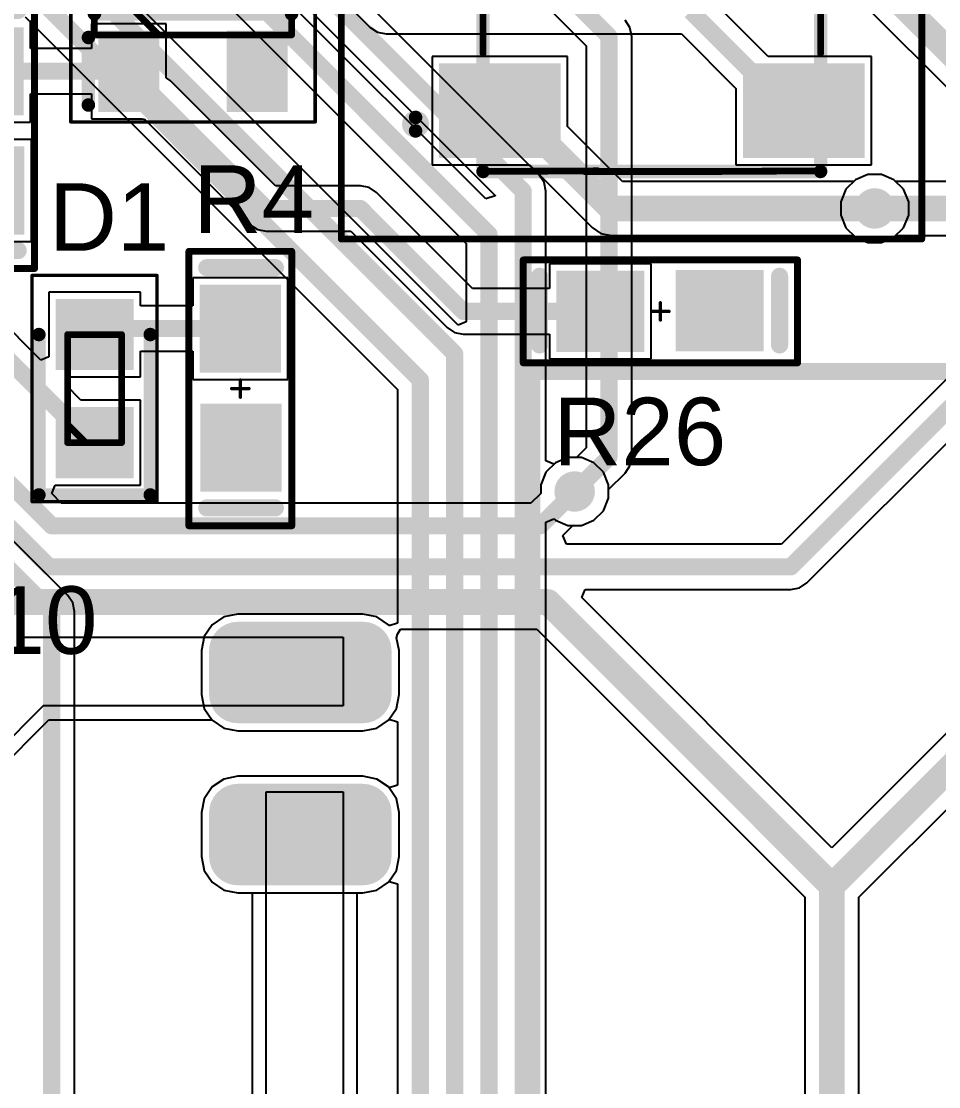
# Model space of a CAD drawing. Header units: millimetres. Extents: x -1.58 to 1.58, y -1.38 to 3.35.
# Drawn here: x 0.417 to 0.952, y 1.723 to 2.344 of the extents above; entities that cross this region are included whole.
import ezdxf

# ---------------------------------------------------------------- set-up
doc = ezdxf.new("R2010")
doc.units = ezdxf.units.MM
doc.header["$MEASUREMENT"] = 0
for name, color, linetype in [('BottomLayer', 5, 'Continuous'), ('BottomSolder', 6, 'Continuous'), ('Mechanical13', 56, 'Continuous'), ('Mechanical15', 56, 'Continuous'), ('MultiLayer', 9, 'Continuous'), ('PadHoleLayer', 156, 'Continuous'), ('TopLayer', 1, 'Continuous'), ('TopOverlay', 2, 'Continuous'), ('TopPaste', 8, 'Continuous'), ('TopSolder', 216, 'Continuous'), ('ViaHoleLayer', 16, 'Continuous')]:
    doc.layers.add(name, color=color, linetype=linetype)
doc.styles.add('Arial', font='arial.ttf', dxfattribs={"height": 0.2})

# ---------------------------------------------------------------- blocks, each defined once
blk = doc.blocks.new('LED_0603_5')
at = {"layer": 'TopLayer'}
for points in [[(-0.04823, -0.0187), (-0.04823, 0.0187), (-0.01476, 0.0187), (-0.01476, -0.0187)], [(0.01476, -0.0187), (0.01476, 0.0187), (0.04823, 0.0187), (0.04823, -0.0187)]]:
    blk.add_hatch(color=1, dxfattribs=at).paths.add_polyline_path(points)
at = {"layer": 'TopPaste'}
for points in [[(-0.04823, -0.0187), (-0.04823, 0.0187), (-0.01476, 0.0187), (-0.01476, -0.0187)], [(0.01476, -0.0187), (0.01476, 0.0187), (0.04823, 0.0187), (0.04823, -0.0187)]]:
    blk.add_hatch(color=8, dxfattribs=at).paths.add_polyline_path(points)
at = {"layer": 'TopSolder'}
for points in [[(-0.05223, -0.0227), (-0.05223, 0.0227), (-0.01076, 0.0227), (-0.01076, -0.0227)], [(0.01076, -0.0227), (0.01076, 0.0227), (0.05223, 0.0227), (0.05223, -0.0227)]]:
    blk.add_hatch(color=216, dxfattribs=at).paths.add_polyline_path(points)
at = {"layer": 'Mechanical13', "const_width": 0.00394}
for points in [[(-0.0315, 0.01575), (0.0315, 0.01575)], [(-0.0315, 0.01575), (-0.0315, -0.01575)], [(-0.02098, 0.01575), (-0.0315, 0.00524)], [(0.0315, 0.01575), (0.0315, -0.01575)], [(-0.0315, -0.01575), (0.0315, -0.01575)]]:
    blk.add_lwpolyline(points, dxfattribs=at)
at = {"layer": 'Mechanical13', "const_width": 0.00197}
for points in [[(-0.03248, 0.01575, 1), (-0.03051, 0.01575, 1)], [(-0.03248, 0.01575, 1), (-0.03051, 0.01575, 1)], [(-0.02197, 0.01575, 1), (-0.02, 0.01575, 1)], [(0.03051, 0.01575, 1), (0.03248, 0.01575, 1)], [(0.03051, 0.01575, 1), (0.03248, 0.01575, 1)], [(-0.03248, 0.00524, 1), (-0.03051, 0.00524, 1)], [(-0.03248, -0.01575, 1), (-0.03051, -0.01575, 1)], [(-0.03248, -0.01575, 1), (-0.03051, -0.01575, 1)], [(0.03051, -0.01575, 1), (0.03248, -0.01575, 1)], [(0.03051, -0.01575, 1), (0.03248, -0.01575, 1)]]:
    blk.add_lwpolyline(points, format="xyb", close=True, dxfattribs=at)
at = {"layer": 'Mechanical15', "const_width": 0.00197}
for points in [[(-0.06594, 0.03642), (0.06594, 0.03642)], [(-0.06594, 0.03642), (-0.06594, -0.03642)], [(0.06594, 0.03642), (0.06594, -0.03642)], [(-0.06594, -0.03642), (0.06594, -0.03642)]]:
    blk.add_lwpolyline(points, dxfattribs=at)
at = {"layer": 'Mechanical15', "const_width": 0.000984}
for points in [[(-0.06644, 0.03642, 1), (-0.06545, 0.03642, 1)], [(-0.06644, 0.03642, 1), (-0.06545, 0.03642, 1)], [(0.06545, 0.03642, 1), (0.06644, 0.03642, 1)], [(0.06545, 0.03642, 1), (0.06644, 0.03642, 1)], [(-0.06644, -0.03642, 1), (-0.06545, -0.03642, 1)], [(-0.06644, -0.03642, 1), (-0.06545, -0.03642, 1)], [(0.06545, -0.03642, 1), (0.06644, -0.03642, 1)], [(0.06545, -0.03642, 1), (0.06644, -0.03642, 1)]]:
    blk.add_lwpolyline(points, format="xyb", close=True, dxfattribs=at)
at = {"layer": 'TopOverlay', "const_width": 0.00787}
for points in [[(-0.06201, 0.03248), (0.0315, 0.03248)], [(-0.06201, 0.03248), (-0.06201, -0.03248)], [(-0.06201, -0.03248), (0.0315, -0.03248)]]:
    blk.add_lwpolyline(points, dxfattribs=at)
at = {"layer": 'TopOverlay', "const_width": 0.00394}
for points in [[(-0.06398, 0.03248, 1), (-0.06004, 0.03248, 1)], [(-0.06398, 0.03248, 1), (-0.06004, 0.03248, 1)], [(0.02953, 0.03248, 1), (0.03346, 0.03248, 1)], [(-0.06398, -0.03248, 1), (-0.06004, -0.03248, 1)], [(-0.06398, -0.03248, 1), (-0.06004, -0.03248, 1)], [(0.02953, -0.03248, 1), (0.03346, -0.03248, 1)]]:
    blk.add_lwpolyline(points, format="xyb", close=True, dxfattribs=at)
blk = doc.blocks.new('MOTOR_CONNECTOR_9')
at = {"layer": 'BottomLayer'}
h = blk.add_hatch(color=5, dxfattribs=at)
edge = h.paths.add_edge_path()
edge.add_arc((-0.06004, 0.03642), 0.0128, 90, 180)
edge.add_line((-0.07283, 0.03642), (-0.07283, -0.03642))
edge.add_arc((-0.06004, -0.03642), 0.0128, 180, 270)
edge.add_line((-0.06004, -0.04921), (-0.03445, -0.04921))
edge.add_arc((-0.03445, -0.03642), 0.0128, 270, 360)
edge.add_line((-0.02165, -0.03642), (-0.02165, 0.03642))
edge.add_arc((-0.03445, 0.03642), 0.0128, 0, 90)
edge.add_line((-0.03445, 0.04921), (-0.06004, 0.04921))
h = blk.add_hatch(color=5, dxfattribs=at)
edge = h.paths.add_edge_path()
edge.add_arc((0.03445, 0.03642), 0.0128, 90, 180)
edge.add_line((0.02165, 0.03642), (0.02165, -0.03642))
edge.add_arc((0.03445, -0.03642), 0.0128, 180, 270)
edge.add_line((0.03445, -0.04921), (0.06004, -0.04921))
edge.add_arc((0.06004, -0.03642), 0.0128, 270, 360)
edge.add_line((0.07283, -0.03642), (0.07283, 0.03642))
edge.add_arc((0.06004, 0.03642), 0.0128, 0, 90)
edge.add_line((0.06004, 0.04921), (0.03445, 0.04921))
at = {"layer": 'BottomSolder'}
h = blk.add_hatch(color=6, dxfattribs=at)
edge = h.paths.add_edge_path()
edge.add_arc((-0.06004, 0.03642), 0.0168, 90, 180)
edge.add_line((-0.07683, 0.03642), (-0.07683, -0.03642))
edge.add_arc((-0.06004, -0.03642), 0.0168, 180, 270)
edge.add_line((-0.06004, -0.05321), (-0.03445, -0.05321))
edge.add_arc((-0.03445, -0.03642), 0.0168, 270, 360)
edge.add_line((-0.01765, -0.03642), (-0.01765, 0.03642))
edge.add_arc((-0.03445, 0.03642), 0.0168, 0, 90)
edge.add_line((-0.03445, 0.05321), (-0.06004, 0.05321))
h = blk.add_hatch(color=6, dxfattribs=at)
edge = h.paths.add_edge_path()
edge.add_arc((0.03445, 0.03642), 0.0168, 90, 180)
edge.add_line((0.01765, 0.03642), (0.01765, -0.03642))
edge.add_arc((0.03445, -0.03642), 0.0168, 180, 270)
edge.add_line((0.03445, -0.05321), (0.06004, -0.05321))
edge.add_arc((0.06004, -0.03642), 0.0168, 270, 360)
edge.add_line((0.07683, -0.03642), (0.07683, 0.03642))
edge.add_arc((0.06004, 0.03642), 0.0168, 0, 90)
edge.add_line((0.06004, 0.05321), (0.03445, 0.05321))
at = {"layer": 'MultiLayer'}
h = blk.add_hatch(color=9, dxfattribs=at)
edge = h.paths.add_edge_path()
edge.add_arc((-0.06004, 0.03642), 0.0128, 90, 180)
edge.add_line((-0.07283, 0.03642), (-0.07283, -0.03642))
edge.add_arc((-0.06004, -0.03642), 0.0128, 180, 270)
edge.add_line((-0.06004, -0.04921), (-0.03445, -0.04921))
edge.add_arc((-0.03445, -0.03642), 0.0128, 270, 360)
edge.add_line((-0.02165, -0.03642), (-0.02165, 0.03642))
edge.add_arc((-0.03445, 0.03642), 0.0128, 0, 90)
edge.add_line((-0.03445, 0.04921), (-0.06004, 0.04921))
h = blk.add_hatch(color=9, dxfattribs=at)
edge = h.paths.add_edge_path()
edge.add_arc((0.03445, 0.03642), 0.0128, 90, 180)
edge.add_line((0.02165, 0.03642), (0.02165, -0.03642))
edge.add_arc((0.03445, -0.03642), 0.0128, 180, 270)
edge.add_line((0.03445, -0.04921), (0.06004, -0.04921))
edge.add_arc((0.06004, -0.03642), 0.0128, 270, 360)
edge.add_line((0.07283, -0.03642), (0.07283, 0.03642))
edge.add_arc((0.06004, 0.03642), 0.0128, 0, 90)
edge.add_line((0.06004, 0.04921), (0.03445, 0.04921))
at = {"layer": 'PadHoleLayer'}
h = blk.add_hatch(color=156, dxfattribs=at)
edge = h.paths.add_edge_path()
edge.add_arc((-0.04724, 0), 0.01772, 0, 360)
h = blk.add_hatch(color=156, dxfattribs=at)
edge = h.paths.add_edge_path()
edge.add_arc((0.04724, 0), 0.01772, 0, 360)
at = {"layer": 'TopLayer'}
h = blk.add_hatch(color=1, dxfattribs=at)
edge = h.paths.add_edge_path()
edge.add_arc((-0.06004, 0.03642), 0.0128, 90, 180)
edge.add_line((-0.07283, 0.03642), (-0.07283, -0.03642))
edge.add_arc((-0.06004, -0.03642), 0.0128, 180, 270)
edge.add_line((-0.06004, -0.04921), (-0.03445, -0.04921))
edge.add_arc((-0.03445, -0.03642), 0.0128, 270, 360)
edge.add_line((-0.02165, -0.03642), (-0.02165, 0.03642))
edge.add_arc((-0.03445, 0.03642), 0.0128, 0, 90)
edge.add_line((-0.03445, 0.04921), (-0.06004, 0.04921))
h = blk.add_hatch(color=1, dxfattribs=at)
edge = h.paths.add_edge_path()
edge.add_arc((0.03445, 0.03642), 0.0128, 90, 180)
edge.add_line((0.02165, 0.03642), (0.02165, -0.03642))
edge.add_arc((0.03445, -0.03642), 0.0128, 180, 270)
edge.add_line((0.03445, -0.04921), (0.06004, -0.04921))
edge.add_arc((0.06004, -0.03642), 0.0128, 270, 360)
edge.add_line((0.07283, -0.03642), (0.07283, 0.03642))
edge.add_arc((0.06004, 0.03642), 0.0128, 0, 90)
edge.add_line((0.06004, 0.04921), (0.03445, 0.04921))
at = {"layer": 'TopSolder'}
h = blk.add_hatch(color=216, dxfattribs=at)
edge = h.paths.add_edge_path()
edge.add_arc((-0.06004, 0.03642), 0.0168, 90, 180)
edge.add_line((-0.07683, 0.03642), (-0.07683, -0.03642))
edge.add_arc((-0.06004, -0.03642), 0.0168, 180, 270)
edge.add_line((-0.06004, -0.05321), (-0.03445, -0.05321))
edge.add_arc((-0.03445, -0.03642), 0.0168, 270, 360)
edge.add_line((-0.01765, -0.03642), (-0.01765, 0.03642))
edge.add_arc((-0.03445, 0.03642), 0.0168, 0, 90)
edge.add_line((-0.03445, 0.05321), (-0.06004, 0.05321))
h = blk.add_hatch(color=216, dxfattribs=at)
edge = h.paths.add_edge_path()
edge.add_arc((0.03445, 0.03642), 0.0168, 90, 180)
edge.add_line((0.01765, 0.03642), (0.01765, -0.03642))
edge.add_arc((0.03445, -0.03642), 0.0168, 180, 270)
edge.add_line((0.03445, -0.05321), (0.06004, -0.05321))
edge.add_arc((0.06004, -0.03642), 0.0168, 270, 360)
edge.add_line((0.07683, -0.03642), (0.07683, 0.03642))
edge.add_arc((0.06004, 0.03642), 0.0168, 0, 90)
edge.add_line((0.06004, 0.05321), (0.03445, 0.05321))
blk = doc.blocks.new('RESISTOR_0603_32')
at = {"layer": 'TopLayer'}
for points in [[(-0.05618, -0.02012), (-0.05618, 0.01925), (-0.01287, 0.01925), (-0.01287, -0.02012)], [(0.01335, -0.01969), (0.01335, 0.01969), (0.05665, 0.01969), (0.05665, -0.01969)]]:
    blk.add_hatch(color=1, dxfattribs=at).paths.add_polyline_path(points)
at = {"layer": 'TopPaste'}
for points in [[(-0.05618, -0.02012), (-0.05618, 0.01925), (-0.01287, 0.01925), (-0.01287, -0.02012)], [(0.01335, -0.01969), (0.01335, 0.01969), (0.05665, 0.01969), (0.05665, -0.01969)]]:
    blk.add_hatch(color=8, dxfattribs=at).paths.add_polyline_path(points)
at = {"layer": 'TopSolder'}
for points in [[(-0.06018, -0.02412), (-0.06018, 0.02325), (-0.00887, 0.02325), (-0.00887, -0.02412)], [(0.00935, -0.02369), (0.00935, 0.02369), (0.06065, 0.02369), (0.06065, -0.02369)]]:
    blk.add_hatch(color=216, dxfattribs=at).paths.add_polyline_path(points)
at = {"layer": 'Mechanical15', "const_width": 0.004}
for points in [[(-0.08, 0.03), (-0.08, -0.03)], [(0.08, 0.03), (-0.08, 0.03)], [(0.08, 0.03), (0.08, -0.03)], [(0.08, -0.03), (-0.08, -0.03)]]:
    blk.add_lwpolyline(points, dxfattribs=at)
at = {"layer": 'Mechanical15', "const_width": 0.002}
for points in [[(-0.081, 0.03, 1), (-0.079, 0.03, 1)], [(-0.081, 0.03, 1), (-0.079, 0.03, 1)], [(0.079, 0.03, 1), (0.081, 0.03, 1)], [(0.079, 0.03, 1), (0.081, 0.03, 1)], [(-0.081, -0.03, 1), (-0.079, -0.03, 1)], [(-0.081, -0.03, 1), (-0.079, -0.03, 1)], [(0.079, -0.03, 1), (0.081, -0.03, 1)], [(0.079, -0.03, 1), (0.081, -0.03, 1)]]:
    blk.add_lwpolyline(points, format="xyb", close=True, dxfattribs=at)
at = {"layer": 'TopOverlay'}
for points, const_width in [([(-0.06953, 0.01957), (-0.06953, -0.02043)], 0.01), ([(0.07047, 0.01957), (0.07047, -0.02043)], 0.01), ([(0.005, 0), (-0.005, 0)], 0.002), ([(0, 0.005), (0, -0.005)], 0.002)]:
    blk.add_lwpolyline(points, dxfattribs=dict(at, const_width=const_width))
for points, const_width in [([(-0.07203, 0.01957, 1), (-0.06703, 0.01957, 1)], 0.005), ([(0.06797, 0.01957, 1), (0.07297, 0.01957, 1)], 0.005), ([(-0.0055, 0, 1), (-0.0045, 0, 1)], 0.001), ([(-0.0005, 0.005, 1), (0.0005, 0.005, 1)], 0.001), ([(0.0045, 0, 1), (0.0055, 0, 1)], 0.001), ([(-0.0005, -0.005, 1), (0.0005, -0.005, 1)], 0.001), ([(-0.07203, -0.02043, 1), (-0.06703, -0.02043, 1)], 0.005), ([(0.06797, -0.02043, 1), (0.07297, -0.02043, 1)], 0.005)]:
    blk.add_lwpolyline(points, format="xyb", close=True, dxfattribs=dict(at, const_width=const_width))
blk = doc.blocks.new('RESISTOR_0603_33')
at = {"layer": 'TopLayer'}
for points in [[(-0.05618, -0.02012), (-0.05618, 0.01925), (-0.01287, 0.01925), (-0.01287, -0.02012)], [(0.01335, -0.01969), (0.01335, 0.01969), (0.05665, 0.01969), (0.05665, -0.01969)]]:
    blk.add_hatch(color=1, dxfattribs=at).paths.add_polyline_path(points)
at = {"layer": 'TopPaste'}
for points in [[(-0.05618, -0.02012), (-0.05618, 0.01925), (-0.01287, 0.01925), (-0.01287, -0.02012)], [(0.01335, -0.01969), (0.01335, 0.01969), (0.05665, 0.01969), (0.05665, -0.01969)]]:
    blk.add_hatch(color=8, dxfattribs=at).paths.add_polyline_path(points)
at = {"layer": 'TopSolder'}
for points in [[(-0.06018, -0.02412), (-0.06018, 0.02325), (-0.00887, 0.02325), (-0.00887, -0.02412)], [(0.00935, -0.02369), (0.00935, 0.02369), (0.06065, 0.02369), (0.06065, -0.02369)]]:
    blk.add_hatch(color=216, dxfattribs=at).paths.add_polyline_path(points)
at = {"layer": 'Mechanical15', "const_width": 0.004}
for points in [[(-0.08, 0.03), (-0.08, -0.03)], [(-0.08, 0.03), (0.08, 0.03)], [(0.08, 0.03), (0.08, -0.03)], [(-0.08, -0.03), (0.08, -0.03)]]:
    blk.add_lwpolyline(points, dxfattribs=at)
at = {"layer": 'Mechanical15', "const_width": 0.002}
for points in [[(-0.081, 0.03, 1), (-0.079, 0.03, 1)], [(-0.081, 0.03, 1), (-0.079, 0.03, 1)], [(0.079, 0.03, 1), (0.081, 0.03, 1)], [(0.079, 0.03, 1), (0.081, 0.03, 1)], [(-0.081, -0.03, 1), (-0.079, -0.03, 1)], [(-0.081, -0.03, 1), (-0.079, -0.03, 1)], [(0.079, -0.03, 1), (0.081, -0.03, 1)], [(0.079, -0.03, 1), (0.081, -0.03, 1)]]:
    blk.add_lwpolyline(points, format="xyb", close=True, dxfattribs=at)
at = {"layer": 'TopOverlay'}
for points, const_width in [([(-0.06953, 0.01957), (-0.06953, -0.02043)], 0.01), ([(0.07047, 0.01957), (0.07047, -0.02043)], 0.01), ([(-0.005, 0), (0.005, 0)], 0.002), ([(0, 0.005), (0, -0.005)], 0.002)]:
    blk.add_lwpolyline(points, dxfattribs=dict(at, const_width=const_width))
for points, const_width in [([(-0.07203, 0.01957, 1), (-0.06703, 0.01957, 1)], 0.005), ([(0.06797, 0.01957, 1), (0.07297, 0.01957, 1)], 0.005), ([(-0.0055, 0, 1), (-0.0045, 0, 1)], 0.001), ([(-0.0005, 0.005, 1), (0.0005, 0.005, 1)], 0.001), ([(0.0045, 0, 1), (0.0055, 0, 1)], 0.001), ([(-0.0005, -0.005, 1), (0.0005, -0.005, 1)], 0.001), ([(-0.07203, -0.02043, 1), (-0.06703, -0.02043, 1)], 0.005), ([(0.06797, -0.02043, 1), (0.07297, -0.02043, 1)], 0.005)]:
    blk.add_lwpolyline(points, format="xyb", close=True, dxfattribs=dict(at, const_width=const_width))
blk = doc.blocks.new('RESISTOR_0603_54')
at = {"layer": 'TopLayer'}
for points in [[(-0.05618, -0.02012), (-0.05618, 0.01925), (-0.01287, 0.01925), (-0.01287, -0.02012)], [(0.01335, -0.01969), (0.01335, 0.01969), (0.05665, 0.01969), (0.05665, -0.01969)]]:
    blk.add_hatch(color=1, dxfattribs=at).paths.add_polyline_path(points)
at = {"layer": 'TopPaste'}
for points in [[(-0.05618, -0.02012), (-0.05618, 0.01925), (-0.01287, 0.01925), (-0.01287, -0.02012)], [(0.01335, -0.01969), (0.01335, 0.01969), (0.05665, 0.01969), (0.05665, -0.01969)]]:
    blk.add_hatch(color=8, dxfattribs=at).paths.add_polyline_path(points)
at = {"layer": 'TopSolder'}
for points in [[(-0.06018, -0.02412), (-0.06018, 0.02325), (-0.00887, 0.02325), (-0.00887, -0.02412)], [(0.00935, -0.02369), (0.00935, 0.02369), (0.06065, 0.02369), (0.06065, -0.02369)]]:
    blk.add_hatch(color=216, dxfattribs=at).paths.add_polyline_path(points)
at = {"layer": 'Mechanical15', "const_width": 0.004}
for points in [[(-0.08, 0.03), (-0.08, -0.03)], [(-0.08, 0.03), (0.08, 0.03)], [(0.08, 0.03), (0.08, -0.03)], [(-0.08, -0.03), (0.08, -0.03)]]:
    blk.add_lwpolyline(points, dxfattribs=at)
at = {"layer": 'Mechanical15', "const_width": 0.002}
for points in [[(-0.081, 0.03, 1), (-0.079, 0.03, 1)], [(-0.081, 0.03, 1), (-0.079, 0.03, 1)], [(0.079, 0.03, 1), (0.081, 0.03, 1)], [(0.079, 0.03, 1), (0.081, 0.03, 1)], [(-0.081, -0.03, 1), (-0.079, -0.03, 1)], [(-0.081, -0.03, 1), (-0.079, -0.03, 1)], [(0.079, -0.03, 1), (0.081, -0.03, 1)], [(0.079, -0.03, 1), (0.081, -0.03, 1)]]:
    blk.add_lwpolyline(points, format="xyb", close=True, dxfattribs=at)
at = {"layer": 'TopOverlay'}
for points, const_width in [([(-0.06953, 0.01957), (-0.06953, -0.02043)], 0.01), ([(0.07047, 0.01957), (0.07047, -0.02043)], 0.01), ([(-0.005, 0), (0.005, 0)], 0.002), ([(0, 0.005), (0, -0.005)], 0.002)]:
    blk.add_lwpolyline(points, dxfattribs=dict(at, const_width=const_width))
for points, const_width in [([(-0.07203, 0.01957, 1), (-0.06703, 0.01957, 1)], 0.005), ([(0.06797, 0.01957, 1), (0.07297, 0.01957, 1)], 0.005), ([(-0.0055, 0, 1), (-0.0045, 0, 1)], 0.001), ([(-0.0005, 0.005, 1), (0.0005, 0.005, 1)], 0.001), ([(0.0045, 0, 1), (0.0055, 0, 1)], 0.001), ([(-0.0005, -0.005, 1), (0.0005, -0.005, 1)], 0.001), ([(-0.07203, -0.02043, 1), (-0.06703, -0.02043, 1)], 0.005), ([(0.06797, -0.02043, 1), (0.07297, -0.02043, 1)], 0.005)]:
    blk.add_lwpolyline(points, format="xyb", close=True, dxfattribs=dict(at, const_width=const_width))
blk = doc.blocks.new('SOT95P240X120_3N_59')
at = {"layer": 'TopLayer'}
for points in [[(-0.06693, 0.05118), (-0.02756, 0.05118), (-0.02756, 0.02362), (-0.06693, 0.02362)], [(0.02756, 0.01378), (0.06693, 0.01378), (0.06693, -0.01378), (0.02756, -0.01378)], [(-0.06693, -0.02362), (-0.02756, -0.02362), (-0.02756, -0.05118), (-0.06693, -0.05118)]]:
    blk.add_hatch(color=1, dxfattribs=at).paths.add_polyline_path(points)
at = {"layer": 'TopPaste'}
for points in [[(-0.06693, 0.05118), (-0.02756, 0.05118), (-0.02756, 0.02362), (-0.06693, 0.02362)], [(0.02756, 0.01378), (0.06693, 0.01378), (0.06693, -0.01378), (0.02756, -0.01378)], [(-0.06693, -0.02362), (-0.02756, -0.02362), (-0.02756, -0.05118), (-0.06693, -0.05118)]]:
    blk.add_hatch(color=8, dxfattribs=at).paths.add_polyline_path(points)
at = {"layer": 'TopSolder'}
for points in [[(-0.07093, 0.05518), (-0.02356, 0.05518), (-0.02356, 0.01962), (-0.07093, 0.01962)], [(0.02356, 0.01778), (0.07093, 0.01778), (0.07093, -0.01778), (0.02356, -0.01778)], [(-0.07093, -0.01962), (-0.02356, -0.01962), (-0.02356, -0.05518), (-0.07093, -0.05518)]]:
    blk.add_hatch(color=216, dxfattribs=at).paths.add_polyline_path(points)
at = {"layer": 'Mechanical13', "const_width": 0.00394}
for points in [[(-0.02606, 0.05748), (0.02606, 0.05748)], [(-0.02606, 0.05748), (-0.02606, -0.05748)], [(0.01134, 0.05748), (-0.02606, 0.02008)], [(0.02606, 0.05748), (0.02606, -0.05748)], [(-0.02606, -0.05748), (0.02606, -0.05748)]]:
    blk.add_lwpolyline(points, dxfattribs=at)
at = {"layer": 'Mechanical13', "const_width": 0.00197}
for points in [[(-0.02705, 0.05748, 1), (-0.02508, 0.05748, 1)], [(-0.02705, 0.05748, 1), (-0.02508, 0.05748, 1)], [(0.01035, 0.05748, 1), (0.01232, 0.05748, 1)], [(0.02508, 0.05748, 1), (0.02705, 0.05748, 1)], [(0.02508, 0.05748, 1), (0.02705, 0.05748, 1)], [(-0.02705, 0.02008, 1), (-0.02508, 0.02008, 1)], [(-0.02705, -0.05748, 1), (-0.02508, -0.05748, 1)], [(-0.02705, -0.05748, 1), (-0.02508, -0.05748, 1)], [(0.02508, -0.05748, 1), (0.02705, -0.05748, 1)], [(0.02508, -0.05748, 1), (0.02705, -0.05748, 1)]]:
    blk.add_lwpolyline(points, format="xyb", close=True, dxfattribs=at)
at = {"layer": 'Mechanical15', "const_width": 0.00197}
for points in [[(-0.07677, 0.07126), (0.07677, 0.07126)], [(-0.07677, 0.07126), (-0.07677, -0.07126)], [(0.07677, 0.07126), (0.07677, -0.07126)], [(-0.07677, -0.07126), (0.07677, -0.07126)]]:
    blk.add_lwpolyline(points, dxfattribs=at)
at = {"layer": 'Mechanical15', "const_width": 0.000984}
for points in [[(-0.07726, 0.07126, 1), (-0.07628, 0.07126, 1)], [(-0.07726, 0.07126, 1), (-0.07628, 0.07126, 1)], [(0.07628, 0.07126, 1), (0.07726, 0.07126, 1)], [(0.07628, 0.07126, 1), (0.07726, 0.07126, 1)], [(-0.07726, -0.07126, 1), (-0.07628, -0.07126, 1)], [(-0.07726, -0.07126, 1), (-0.07628, -0.07126, 1)], [(0.07628, -0.07126, 1), (0.07726, -0.07126, 1)], [(0.07628, -0.07126, 1), (0.07726, -0.07126, 1)]]:
    blk.add_lwpolyline(points, format="xyb", close=True, dxfattribs=at)
at = {"layer": 'TopOverlay', "const_width": 0.00787}
for points in [[(-0.06693, 0.06102), (-0.02756, 0.06102)], [(-0.01378, 0.05748), (0.01378, 0.05748)], [(-0.01378, 0.05748), (-0.01378, -0.05748)], [(0.01378, 0.05748), (0.01378, -0.05748)], [(-0.01378, -0.05748), (0.01378, -0.05748)]]:
    blk.add_lwpolyline(points, dxfattribs=at)
at = {"layer": 'TopOverlay', "const_width": 0.00394}
for points in [[(-0.0689, 0.06102, 1), (-0.06496, 0.06102, 1)], [(-0.02953, 0.06102, 1), (-0.02559, 0.06102, 1)], [(-0.01575, 0.05748, 1), (-0.01181, 0.05748, 1)], [(-0.01575, 0.05748, 1), (-0.01181, 0.05748, 1)], [(0.01181, 0.05748, 1), (0.01575, 0.05748, 1)], [(0.01181, 0.05748, 1), (0.01575, 0.05748, 1)], [(-0.01575, -0.05748, 1), (-0.01181, -0.05748, 1)], [(-0.01575, -0.05748, 1), (-0.01181, -0.05748, 1)], [(0.01181, -0.05748, 1), (0.01575, -0.05748, 1)], [(0.01181, -0.05748, 1), (0.01575, -0.05748, 1)]]:
    blk.add_lwpolyline(points, format="xyb", close=True, dxfattribs=at)
blk = doc.blocks.new('MLT_5020_66')
at = {"layer": 'TopLayer'}
for points in [[(-0.12008, 0.09843), (-0.05709, 0.09843), (-0.05709, 0.05118), (-0.12008, 0.05118)], [(-0.12008, -0.03937), (-0.05709, -0.03937), (-0.05709, -0.08661), (-0.12008, -0.08661)], [(0.05709, -0.03937), (0.12008, -0.03937), (0.12008, -0.08661), (0.05709, -0.08661)]]:
    blk.add_hatch(color=1, dxfattribs=at).paths.add_polyline_path(points)
at = {"layer": 'TopPaste'}
for points in [[(-0.12008, 0.09843), (-0.05709, 0.09843), (-0.05709, 0.05118), (-0.12008, 0.05118)], [(-0.12008, -0.03937), (-0.05709, -0.03937), (-0.05709, -0.08661), (-0.12008, -0.08661)], [(0.05709, -0.03937), (0.12008, -0.03937), (0.12008, -0.08661), (0.05709, -0.08661)]]:
    blk.add_hatch(color=8, dxfattribs=at).paths.add_polyline_path(points)
at = {"layer": 'TopSolder'}
for points in [[(-0.12408, 0.10243), (-0.05309, 0.10243), (-0.05309, 0.04718), (-0.12408, 0.04718)], [(-0.12408, -0.03537), (-0.05309, -0.03537), (-0.05309, -0.09061), (-0.12408, -0.09061)], [(0.05309, -0.03537), (0.12408, -0.03537), (0.12408, -0.09061), (0.05309, -0.09061)]]:
    blk.add_hatch(color=216, dxfattribs=at).paths.add_polyline_path(points)
at = {"layer": 'Mechanical13', "const_width": 0.00787}
for points in [[(-0.09843, -0.09843), (-0.09843, 0.09843)], [(-0.09843, 0.09843), (0.09843, 0.09843)], [(0.09843, -0.09843), (0.09843, 0.09843)], [(-0.09843, -0.09843), (0.09843, -0.09843)]]:
    blk.add_lwpolyline(points, dxfattribs=at)
at = {"layer": 'Mechanical13', "const_width": 0.00394}
for points in [[(-0.10039, 0.09843, 1), (-0.09646, 0.09843, 1)], [(-0.10039, 0.09843, 1), (-0.09646, 0.09843, 1)], [(0.09646, 0.09843, 1), (0.10039, 0.09843, 1)], [(0.09646, 0.09843, 1), (0.10039, 0.09843, 1)], [(-0.10039, -0.09843, 1), (-0.09646, -0.09843, 1)], [(-0.10039, -0.09843, 1), (-0.09646, -0.09843, 1)], [(0.09646, -0.09843, 1), (0.10039, -0.09843, 1)], [(0.09646, -0.09843, 1), (0.10039, -0.09843, 1)]]:
    blk.add_lwpolyline(points, format="xyb", close=True, dxfattribs=at)
at = {"layer": 'Mechanical15', "const_width": 0.00394}
for points in [[(-0.1811, -0.1378), (-0.1811, 0.13976)], [(-0.1811, 0.13976), (0.15748, 0.13976)], [(0.15748, -0.1378), (0.15748, 0.13976)], [(-0.1811, -0.1378), (0.15748, -0.1378)]]:
    blk.add_lwpolyline(points, dxfattribs=at)
at = {"layer": 'Mechanical15', "const_width": 0.00197}
for points in [[(-0.18209, 0.13976, 1), (-0.18012, 0.13976, 1)], [(-0.18209, 0.13976, 1), (-0.18012, 0.13976, 1)], [(0.1565, 0.13976, 1), (0.15846, 0.13976, 1)], [(0.1565, 0.13976, 1), (0.15846, 0.13976, 1)], [(-0.18209, -0.1378, 1), (-0.18012, -0.1378, 1)], [(-0.18209, -0.1378, 1), (-0.18012, -0.1378, 1)], [(0.1565, -0.1378, 1), (0.15846, -0.1378, 1)], [(0.1565, -0.1378, 1), (0.15846, -0.1378, 1)]]:
    blk.add_lwpolyline(points, format="xyb", close=True, dxfattribs=at)
at = {"layer": 'TopOverlay', "const_width": 0.00394}
for points in [[(-0.05512, 0.09843), (-0.03937, 0.09843)], [(-0.03937, 0.09843), (0.09843, 0.09843)], [(0.09843, -0.02953), (0.09843, 0.09843)], [(-0.09843, -0.02953), (-0.09843, 0.03937)], [(-0.09843, -0.09843), (-0.0315, -0.09807)], [(-0.03937, -0.09843), (0.03937, -0.09843)], [(0.03937, -0.09843), (0.09843, -0.09807)]]:
    blk.add_lwpolyline(points, dxfattribs=at)
at = {"layer": 'TopOverlay'}
for points, const_width in [([(-0.0561, 0.09843, 1), (-0.05413, 0.09843, 1)], 0.00197), ([(-0.04035, 0.09843, 1), (-0.03839, 0.09843, 1)], 0.00197), ([(-0.04035, 0.09843, 1), (-0.03839, 0.09843, 1)], 0.00197), ([(0.09744, 0.09843, 1), (0.09941, 0.09843, 1)], 0.00197), ([(0.09744, 0.09843, 1), (0.09941, 0.09843, 1)], 0.00197), ([(-0.09941, 0.03937, 1), (-0.09744, 0.03937, 1)], 0.00197), ([(-0.09941, -0.02953, 1), (-0.09744, -0.02953, 1)], 0.00197), ([(0.09744, -0.02953, 1), (0.09941, -0.02953, 1)], 0.00197), ([(-0.13976, -0.06693, 1), (-0.13583, -0.06693, 1)], 0.00394), ([(-0.13976, -0.06693, 1), (-0.13583, -0.06693, 1)], 0.00394), ([(-0.13976, -0.0748, 1), (-0.13583, -0.0748, 1)], 0.00394), ([(-0.13976, -0.0748, 1), (-0.13583, -0.0748, 1)], 0.00394), ([(-0.09941, -0.09843, 1), (-0.09744, -0.09843, 1)], 0.00197), ([(-0.04035, -0.09843, 1), (-0.03839, -0.09843, 1)], 0.00197), ([(-0.03248, -0.09807, 1), (-0.03051, -0.09807, 1)], 0.00197), ([(0.03839, -0.09843, 1), (0.04035, -0.09843, 1)], 0.00197), ([(0.03839, -0.09843, 1), (0.04035, -0.09843, 1)], 0.00197), ([(0.09744, -0.09807, 1), (0.09941, -0.09807, 1)], 0.00197)]:
    blk.add_lwpolyline(points, format="xyb", close=True, dxfattribs=dict(at, const_width=const_width))
at = {"layer": 'TopOverlay', "const_width": 0.00787}
for points in [[(-0.1378, -0.0748, -1), (-0.1378, -0.06693)], [(-0.1378, -0.06693, -1), (-0.1378, -0.0748)]]:
    blk.add_lwpolyline(points, format="xyb", dxfattribs=at)

msp = doc.modelspace()

# ---------------------------------------------------------------- hatches: boundary and pattern name
at = {"layer": 'BottomLayer'}
h = msp.add_hatch(color=5, dxfattribs=at)
edge = h.paths.add_edge_path()
edge.add_arc((0.915, 2.235), 0.01181, 0, 360)
h = msp.add_hatch(color=5, dxfattribs=at)
edge = h.paths.add_edge_path()
edge.add_arc((0.74, 2.07), 0.01181, 0, 360)
at = {"layer": 'TopLayer'}
h = msp.add_hatch(color=1, dxfattribs=at)
edge = h.paths.add_edge_path()
edge.add_arc((0.915, 2.235), 0.01181, 0, 360)
h = msp.add_hatch(color=1, dxfattribs=at)
edge = h.paths.add_edge_path()
edge.add_arc((0.74, 2.07), 0.01181, 0, 360)
at = {"layer": 'ViaHoleLayer'}
h = msp.add_hatch(color=16, dxfattribs=at)
edge = h.paths.add_edge_path()
edge.add_arc((0.915, 2.235), 0.00591, 0, 360)
h = msp.add_hatch(color=16, dxfattribs=at)
edge = h.paths.add_edge_path()
edge.add_arc((0.74, 2.07), 0.00591, 0, 360)

# ---------------------------------------------------------------- linework, layer by layer
at = {"layer": 'BottomLayer'}
for p, q in [((0.69345, 2.5692), (1.00723, 2.25542)), ((0.52366, 2.55293), (0.74675, 2.32985)), ((0.71937, 2.25437), (0.49937, 2.47437)), ((0.48451, 2.45175), (0.69361, 2.24265)), ((0.68811, 2.24063), (0.49035, 2.4384)), ((0.47549, 2.41577), (0.67675, 2.21451)), ((0.67213, 2.16697), (0.45173, 2.38737)), ((0.41951, 2.34675), (0.63675, 2.12951)), ((0.77225, 2.34041), (0.76937, 2.34471)), ((0.77325, 2.33534), (0.77225, 2.34041)), ((0.77325, 2.09), (0.77325, 2.33534)), ((0.74675, 2.32985), (0.74675, 2.09549)), ((0.91106, 2.25481), (0.90378, 2.25179)), ((0.91894, 2.25481), (0.91106, 2.25481)), ((0.92622, 2.25179), (0.91894, 2.25481)), ((0.72225, 2.25007), (0.71937, 2.25437)), ((0.72325, 2.245), (0.72225, 2.25007)), ((0.90378, 2.25179), (0.89821, 2.24622)), ((0.92721, 2.2508), (0.92622, 2.25179)), ((1.00531, 2.2508), (0.92721, 2.2508)), ((0.69354, 2.24228), (0.68811, 2.24063)), ((0.69361, 2.24265), (0.69354, 2.24228)), ((0.72325, 2.0878), (0.72325, 2.245)), ((0.89821, 2.24622), (0.89519, 2.23894)), ((0.89519, 2.23894), (0.89519, 2.23106)), ((0.89519, 2.23106), (0.89821, 2.22378)), ((0.89821, 2.22378), (0.90378, 2.21821)), ((0.90378, 2.21821), (0.91106, 2.21519)), ((0.91894, 2.21519), (0.92622, 2.21821)), ((0.92622, 2.21821), (0.92721, 2.2192)), ((0.92721, 2.2192), (1.04345, 2.2192)), ((0.67675, 2.21451), (0.67675, 2.16889)), ((0.91106, 2.21519), (0.91894, 2.21519)), ((0.67675, 2.16889), (0.67213, 2.16697)), ((0.63675, 2.12951), (0.63675, 1.99329)), ((0.44437, 2.00937), (0.3383, 2.11545)), ((0.74675, 2.09549), (0.74107, 2.08981)), ((0.72787, 2.08589), (0.72325, 2.0878)), ((0.73606, 2.08981), (0.72878, 2.08679)), ((0.74107, 2.08981), (0.73606, 2.08981)), ((0.77225, 2.08493), (0.77325, 2.09)), ((0.72878, 2.08679), (0.72787, 2.08589)), ((0.76937, 2.08063), (0.77225, 2.08493)), ((0.75981, 2.07107), (0.76937, 2.08063)), ((0.75981, 2.06606), (0.75981, 2.07107)), ((0.75679, 2.05878), (0.75981, 2.06606)), ((0.75122, 2.05321), (0.75679, 2.05878)), ((0.72325, 2.0522), (0.72787, 2.05411)), ((0.72325, 0.92549), (0.72325, 2.0522)), ((0.72787, 2.05411), (0.72878, 2.05321)), ((0.72878, 2.05321), (0.73606, 2.05019)), ((0.73606, 2.05019), (0.74394, 2.05019)), ((0.74394, 2.05019), (0.75122, 2.05321)), ((0.44725, 2.00507), (0.44437, 2.00937)), ((0.44825, 2), (0.44725, 2.00507)), ((0.44825, 1.47063), (0.44825, 2)), ((0.53547, 1.99687), (0.52859, 1.99228)), ((0.54358, 1.99849), (0.53547, 1.99687)), ((0.61642, 1.99849), (0.54358, 1.99849)), ((0.62453, 1.99687), (0.61642, 1.99849)), ((0.63141, 1.99228), (0.62453, 1.99687)), ((0.52859, 1.99228), (0.52399, 1.9854)), ((0.63175, 1.99177), (0.63141, 1.99228)), ((0.63675, 1.99329), (0.63175, 1.99177)), ((0.52399, 1.9854), (0.52238, 1.97728)), ((0.52238, 1.97728), (0.52238, 1.95169)), ((0.52238, 1.95169), (0.52399, 1.94358)), ((0.52399, 1.94358), (0.52859, 1.9367)), ((0.52859, 1.9367), (0.53547, 1.9321)), ((0.53547, 1.9321), (0.54358, 1.93049)), ((0.61642, 1.93049), (0.62453, 1.9321)), ((0.62453, 1.9321), (0.63141, 1.9367)), ((0.63141, 1.9367), (0.63175, 1.9372)), ((0.63175, 1.9372), (0.63675, 1.93569)), ((0.63675, 1.93569), (0.63675, 1.8988)), ((0.54358, 1.93049), (0.61642, 1.93049)), ((0.53547, 1.90238), (0.52859, 1.89779)), ((0.54358, 1.904), (0.53547, 1.90238)), ((0.61642, 1.904), (0.54358, 1.904)), ((0.62453, 1.90238), (0.61642, 1.904)), ((0.63141, 1.89779), (0.62453, 1.90238)), ((0.52859, 1.89779), (0.52399, 1.89091)), ((0.63175, 1.89729), (0.63141, 1.89779)), ((0.63675, 1.8988), (0.63175, 1.89729)), ((0.52399, 1.89091), (0.52238, 1.8828)), ((0.52238, 1.8828), (0.52238, 1.8572)), ((0.52238, 1.8572), (0.52399, 1.84909)), ((0.52399, 1.84909), (0.52859, 1.84221)), ((0.52859, 1.84221), (0.53547, 1.83762)), ((0.62453, 1.83762), (0.63141, 1.84221)), ((0.63141, 1.84221), (0.63175, 1.84271)), ((0.63175, 1.84271), (0.63675, 1.8412)), ((0.63675, 1.8412), (0.63675, 0.16049)), ((0.53547, 1.83762), (0.54358, 1.836)), ((0.54358, 1.836), (0.61642, 1.836)), ((0.61642, 1.836), (0.62453, 1.83762))]:
    msp.add_line(p, q, dxfattribs=at)
for points, const_width in [([(0.50659, 2.58875), (0.76, 2.33534)], 0.01), ([(0.7, 2.585), (1.05, 2.235)], 0.015), ([(0.49, 2.465), (0.71, 2.245)], 0.01), ([(0.48098, 2.42902), (0.69, 2.22)], 0.01), ([(0.44236, 2.378), (0.67, 2.15036)], 0.01), ([(0.425, 2.36), (0.65, 2.135)], 0.01), ([(0.76, 2.09), (0.76, 2.33534)], 0.01), ([(0.71, 0.92), (0.71, 2.245)], 0.01), ([(0.915, 2.235), (1.05, 2.235)], 0.015), ([(0.69, 0.89), (0.69, 2.22)], 0.01), ([(0.67, 0.075), (0.67, 2.15036)], 0.01), ([(0.65, 0.155), (0.65, 2.135)], 0.01), ([(0.32504, 2.10996), (0.435, 2)], 0.01), ([(0.74, 2.07), (0.76, 2.09)], 0.01), ([(0.435, 1.28), (0.435, 2)], 0.01)]:
    msp.add_lwpolyline(points, dxfattribs=dict(at, const_width=const_width))
for points, const_width in [([(0.7575, 2.33534, 1), (0.7625, 2.33534, 1)], 0.005), ([(0.7575, 2.33534, 1), (0.7625, 2.33534, 1)], 0.005), ([(0.7075, 2.245, 1), (0.7125, 2.245, 1)], 0.005), ([(0.7075, 2.245, 1), (0.7125, 2.245, 1)], 0.005), ([(0.91125, 2.235, 1), (0.91875, 2.235, 1)], 0.0075), ([(0.6875, 2.22, 1), (0.6925, 2.22, 1)], 0.005), ([(0.6875, 2.22, 1), (0.6925, 2.22, 1)], 0.005), ([(0.6675, 2.15036, 1), (0.6725, 2.15036, 1)], 0.005), ([(0.6675, 2.15036, 1), (0.6725, 2.15036, 1)], 0.005), ([(0.6475, 2.135, 1), (0.6525, 2.135, 1)], 0.005), ([(0.6475, 2.135, 1), (0.6525, 2.135, 1)], 0.005), ([(0.7575, 2.09, 1), (0.7625, 2.09, 1)], 0.005), ([(0.7575, 2.09, 1), (0.7625, 2.09, 1)], 0.005), ([(0.7375, 2.07, 1), (0.7425, 2.07, 1)], 0.005), ([(0.4325, 2, 1), (0.4375, 2, 1)], 0.005), ([(0.4325, 2, 1), (0.4375, 2, 1)], 0.005)]:
    msp.add_lwpolyline(points, format="xyb", close=True, dxfattribs=dict(at, const_width=const_width))
at = {"layer": 'Mechanical15', "const_width": 0.01}
for points in [[(0.715, 1), (0.715, 2.14)], [(0.715, 2.14), (1.57, 2.14)]]:
    msp.add_lwpolyline(points, dxfattribs=at)
at = {"layer": 'Mechanical15', "const_width": 0.005}
msp.add_lwpolyline([(0.7125, 2.14, 1), (0.7175, 2.14, 1)], format="xyb", close=True, dxfattribs=at)
msp.add_lwpolyline([(0.7125, 2.14, 1), (0.7175, 2.14, 1)], format="xyb", close=True, dxfattribs=at)
at = {"layer": 'TopLayer'}
for p, q in [((0.56502, 2.39623), (0.62063, 2.34063)), ((0.85283, 2.32363), (0.81709, 2.35937)), ((0.42268, 2.32825), (0.42268, 2.34465)), ((0.50178, 2.34268), (0.45822, 2.34268)), ((0.45822, 2.34268), (0.45822, 2.32825)), ((0.50178, 2.31121), (0.50178, 2.34268)), ((0.62063, 2.34063), (0.62493, 2.33775)), ((0.62493, 2.33775), (0.63, 2.33675)), ((0.63, 2.33675), (0.80223, 2.33675)), ((0.80223, 2.33675), (0.83409, 2.30488)), ((0.45822, 2.32825), (0.42268, 2.32825)), ((0.73591, 2.32363), (0.65692, 2.32363)), ((0.65692, 2.32363), (0.65692, 2.26039)), ((0.73591, 2.28274), (0.73591, 2.32363)), ((0.91308, 2.32363), (0.85283, 2.32363)), ((0.91308, 2.26039), (0.91308, 2.32363)), ((0.50406, 2.30969), (0.50178, 2.31121)), ((0.56549, 2.24825), (0.50406, 2.30969)), ((0.83409, 2.30488), (0.83409, 2.26039)), ((0.42268, 2.28535), (0.42268, 2.30175)), ((0.42268, 2.30175), (0.45822, 2.30175)), ((0.45822, 2.30175), (0.45822, 2.28731)), ((0.45822, 2.28731), (0.4875, 2.28731)), ((0.4875, 2.28731), (0.48878, 2.28706)), ((0.48878, 2.28706), (0.48919, 2.28706)), ((0.48919, 2.28706), (0.55063, 2.22563)), ((0.36732, 2.28535), (0.42268, 2.28535)), ((0.76785, 2.2508), (0.73591, 2.28274)), ((0.42312, 2.27513), (0.36775, 2.27513)), ((0.42312, 2.21582), (0.42312, 2.27513)), ((0.65692, 2.26039), (0.71356, 2.26039)), ((0.71356, 2.26039), (0.75012, 2.22383)), ((0.83409, 2.26039), (0.91308, 2.26039)), ((0.91106, 2.25481), (0.90378, 2.25179)), ((0.91894, 2.25481), (0.91106, 2.25481)), ((0.92622, 2.25179), (0.91894, 2.25481)), ((0.90279, 2.2508), (0.76785, 2.2508)), ((0.90378, 2.25179), (0.90279, 2.2508)), ((0.93179, 2.24622), (0.92622, 2.25179)), ((0.615, 2.24825), (0.56549, 2.24825)), ((0.62007, 2.24725), (0.615, 2.24825)), ((0.62437, 2.24437), (0.62007, 2.24725)), ((0.68049, 2.18825), (0.62437, 2.24437)), ((0.93481, 2.23894), (0.93179, 2.24622)), ((0.93481, 2.23106), (0.93481, 2.23894)), ((0.42868, 2.1466), (0.34527, 2.23001)), ((0.93179, 2.22378), (0.93481, 2.23106)), ((0.55063, 2.22563), (0.55493, 2.22275)), ((0.75012, 2.22383), (0.75525, 2.2204)), ((0.92622, 2.21821), (0.93179, 2.22378)), ((0.55493, 2.22275), (0.56, 2.22175)), ((0.56, 2.22175), (0.60951, 2.22175)), ((0.60951, 2.22175), (0.66563, 2.16563)), ((0.75525, 2.2204), (0.7613, 2.2192)), ((0.7613, 2.2192), (0.90279, 2.2192)), ((0.90279, 2.2192), (0.90378, 2.21821)), ((0.90378, 2.21821), (0.91106, 2.21519)), ((0.91894, 2.21519), (0.92622, 2.21821)), ((0.36775, 2.21582), (0.42312, 2.21582)), ((0.91106, 2.21519), (0.91894, 2.21519)), ((0.78465, 2.20268), (0.72535, 2.20268)), ((0.72535, 2.20268), (0.72535, 2.18825)), ((0.78465, 2.14731), (0.78465, 2.20268)), ((0.57268, 2.19465), (0.51731, 2.19465)), ((0.51731, 2.19465), (0.51731, 2.17825)), ((0.57268, 2.13535), (0.57268, 2.19465)), ((1.01725, 2.196), (0.86059, 2.03933)), ((0.72535, 2.18825), (0.68049, 2.18825)), ((0.4867, 2.18623), (0.4333, 2.18623)), ((0.4333, 2.18623), (0.4333, 2.14851)), ((0.4867, 2.17825), (0.4867, 2.18623)), ((0.87545, 2.01671), (1.03988, 2.18113)), ((0.51731, 2.17825), (0.4867, 2.17825)), ((0.66563, 2.16563), (0.66993, 2.16275)), ((0.66993, 2.16275), (0.675, 2.16175)), ((0.675, 2.16175), (0.72535, 2.16175)), ((0.72535, 2.16175), (0.72535, 2.14731)), ((0.4867, 2.13676), (0.4867, 2.15175)), ((0.4867, 2.15175), (0.51731, 2.15175)), ((0.51731, 2.15175), (0.51731, 2.13535)), ((0.4333, 2.14851), (0.42868, 2.1466)), ((0.72535, 2.14731), (0.78465, 2.14731)), ((0.44314, 2.13214), (0.44505, 2.13676)), ((0.44505, 2.13676), (0.4867, 2.13676)), ((0.45204, 2.12324), (0.44314, 2.13214)), ((0.51731, 2.13535), (0.57268, 2.13535)), ((0.4867, 2.12324), (0.45204, 2.12324)), ((0.4867, 2.07377), (0.4867, 2.12324)), ((0.73606, 2.08981), (0.72878, 2.08679)), ((0.74394, 2.08981), (0.73606, 2.08981)), ((0.75122, 2.08679), (0.74394, 2.08981)), ((0.72321, 2.08122), (0.72019, 2.07394)), ((0.72878, 2.08679), (0.72321, 2.08122)), ((0.75679, 2.08122), (0.75122, 2.08679)), ((0.75981, 2.07394), (0.75679, 2.08122)), ((0.43497, 2.06877), (0.43704, 2.07377)), ((0.44049, 2.06325), (0.43497, 2.06877)), ((0.43704, 2.07377), (0.4867, 2.07377)), ((0.72019, 2.06893), (0.71451, 2.06325)), ((0.72019, 2.07394), (0.72019, 2.06893)), ((0.75981, 2.06606), (0.75981, 2.07394)), ((0.71451, 2.06325), (0.44049, 2.06325)), ((0.75679, 2.05878), (0.75981, 2.06606)), ((0.75122, 2.05321), (0.75679, 2.05878)), ((0.73308, 2.04433), (0.73893, 2.05019)), ((0.73893, 2.05019), (0.74394, 2.05019)), ((0.74394, 2.05019), (0.75122, 2.05321)), ((0.73515, 2.03933), (0.73308, 2.04433)), ((0.86059, 2.03933), (0.73515, 2.03933)), ((1.0642, 2.03655), (0.89, 1.86235)), ((0.9058, 1.83345), (1.09117, 2.01883)), ((0.74415, 2.0082), (0.74606, 2.01282)), ((0.74606, 2.01282), (0.86608, 2.01282)), ((0.86608, 2.01282), (0.87115, 2.01383)), ((0.87115, 2.01383), (0.87545, 2.01671)), ((0.89, 1.86235), (0.74415, 2.0082)), ((0.63676, 1.9868), (0.63835, 1.98978)), ((0.63835, 1.98978), (0.71788, 1.98978)), ((0.71788, 1.98978), (0.8742, 1.83345)), ((0.415, 1.985), (0.605, 1.985)), ((0.605, 1.985), (0.605, 1.945)), ((0.63613, 1.98477), (0.63676, 1.9868)), ((0.63762, 1.97728), (0.63613, 1.98477)), ((0.63762, 1.95169), (0.63762, 1.97728)), ((0.63601, 1.94358), (0.63762, 1.95169)), ((0.43, 1.945), (0.31, 1.825)), ((0.605, 1.945), (0.43, 1.945)), ((0.63141, 1.9367), (0.63601, 1.94358)), ((0.31816, 1.82162), (0.43338, 1.93684)), ((0.43338, 1.93684), (0.52849, 1.93684)), ((0.52849, 1.93684), (0.52859, 1.9367)), ((0.52859, 1.9367), (0.53547, 1.9321)), ((0.53547, 1.9321), (0.54358, 1.93049)), ((0.61642, 1.93049), (0.62453, 1.9321)), ((0.62453, 1.9321), (0.63141, 1.9367)), ((0.54358, 1.93049), (0.61642, 1.93049)), ((0.53547, 1.90238), (0.52859, 1.89779)), ((0.54358, 1.904), (0.53547, 1.90238)), ((0.61642, 1.904), (0.54358, 1.904)), ((0.62453, 1.90238), (0.61642, 1.904)), ((0.63141, 1.89779), (0.62453, 1.90238)), ((0.52859, 1.89779), (0.52399, 1.89091)), ((0.56, 1.575), (0.56, 1.895)), ((0.56, 1.895), (0.605, 1.895)), ((0.605, 1.895), (0.605, 1.565)), ((0.63601, 1.89091), (0.63141, 1.89779)), ((0.52399, 1.89091), (0.52238, 1.8828)), ((0.63762, 1.8828), (0.63601, 1.89091)), ((0.52238, 1.8828), (0.52238, 1.8572)), ((0.63762, 1.8572), (0.63762, 1.8828)), ((0.52238, 1.8572), (0.52399, 1.84909)), ((0.63601, 1.84909), (0.63762, 1.8572)), ((0.52399, 1.84909), (0.52859, 1.84221)), ((0.63141, 1.84221), (0.63601, 1.84909)), ((0.52859, 1.84221), (0.53547, 1.83762)), ((0.62453, 1.83762), (0.63141, 1.84221)), ((0.53547, 1.83762), (0.54358, 1.836)), ((0.54358, 1.836), (0.55184, 1.836)), ((0.55184, 1.836), (0.55184, 1.57838)), ((0.61316, 1.565), (0.61316, 1.836)), ((0.61316, 1.836), (0.61642, 1.836)), ((0.61642, 1.836), (0.62453, 1.83762)), ((0.8742, 1.83345), (0.8742, 1.53655)), ((0.9058, 1.53), (0.9058, 1.83345))]:
    msp.add_line(p, q, dxfattribs=at)
for points, const_width in [([(0.80772, 2.35), (0.86571, 2.29201)], 0.01), ([(0.39713, 2.315), (0.48, 2.315)], 0.01), ([(0.48, 2.30909), (0.48, 2.315)], 0.01), ([(0.48, 2.30909), (0.48878, 2.30031)], 0.01), ([(0.48878, 2.30031), (0.49469, 2.30031)], 0.01), ([(0.49469, 2.30031), (0.56, 2.235)], 0.01), ([(0.69642, 2.29201), (0.70429, 2.29201)], 0.015), ([(0.70429, 2.29201), (0.7613, 2.235)], 0.015), ([(0.86571, 2.29201), (0.87358, 2.29201)], 0.01), ([(0.3098, 2.24673), (0.45803, 2.0985)], 0.01), ([(0.7613, 2.235), (0.915, 2.235)], 0.015), ([(0.56, 2.235), (0.615, 2.235)], 0.01), ([(0.615, 2.235), (0.675, 2.175)], 0.01), ([(0.86608, 2.02608), (1.03051, 2.19051)], 0.01), ([(0.675, 2.175), (0.755, 2.175)], 0.01), ([(0.46, 2.1615), (0.4635, 2.165)], 0.01), ([(0.4635, 2.165), (0.545, 2.165)], 0.01), ([(0.3662, 2.1188), (0.435, 2.05)], 0.01), ([(0.3482, 2.11134), (0.43347, 2.02608)], 0.01), ([(0.45803, 2.0985), (0.46, 2.0985)], 0.01), ([(0.72, 2.05), (0.74, 2.07)], 0.01), ([(0.435, 2.05), (0.72, 2.05)], 0.01), ([(0.89, 1.84), (1.08, 2.03)], 0.015), ([(0.43347, 2.02608), (0.86608, 2.02608)], 0.01), ([(0.38442, 2.00558), (0.72442, 2.00558)], 0.015), ([(0.72442, 2.00558), (0.89, 1.84)], 0.015), ([(0.89, 1.53), (0.89, 1.84)], 0.015)]:
    msp.add_lwpolyline(points, dxfattribs=dict(at, const_width=const_width))
for points, const_width in [([(0.4775, 2.315, 1), (0.4825, 2.315, 1)], 0.005), ([(0.4775, 2.315, 1), (0.4825, 2.315, 1)], 0.005), ([(0.4775, 2.30909, 1), (0.4825, 2.30909, 1)], 0.005), ([(0.4775, 2.30909, 1), (0.4825, 2.30909, 1)], 0.005), ([(0.48628, 2.30031, 1), (0.49128, 2.30031, 1)], 0.005), ([(0.48628, 2.30031, 1), (0.49128, 2.30031, 1)], 0.005), ([(0.49219, 2.30031, 1), (0.49719, 2.30031, 1)], 0.005), ([(0.49219, 2.30031, 1), (0.49719, 2.30031, 1)], 0.005), ([(0.69267, 2.29201, 1), (0.70017, 2.29201, 1)], 0.0075), ([(0.70054, 2.29201, 1), (0.70804, 2.29201, 1)], 0.0075), ([(0.70054, 2.29201, 1), (0.70804, 2.29201, 1)], 0.0075), ([(0.86321, 2.29201, 1), (0.86821, 2.29201, 1)], 0.005), ([(0.86321, 2.29201, 1), (0.86821, 2.29201, 1)], 0.005), ([(0.87108, 2.29201, 1), (0.87608, 2.29201, 1)], 0.005), ([(0.75755, 2.235, 1), (0.76505, 2.235, 1)], 0.0075), ([(0.75755, 2.235, 1), (0.76505, 2.235, 1)], 0.0075), ([(0.91125, 2.235, 1), (0.91875, 2.235, 1)], 0.0075), ([(0.5575, 2.235, 1), (0.5625, 2.235, 1)], 0.005), ([(0.5575, 2.235, 1), (0.5625, 2.235, 1)], 0.005), ([(0.6125, 2.235, 1), (0.6175, 2.235, 1)], 0.005), ([(0.6125, 2.235, 1), (0.6175, 2.235, 1)], 0.005), ([(0.6725, 2.175, 1), (0.6775, 2.175, 1)], 0.005), ([(0.6725, 2.175, 1), (0.6775, 2.175, 1)], 0.005), ([(0.7525, 2.175, 1), (0.7575, 2.175, 1)], 0.005), ([(0.461, 2.165, 1), (0.466, 2.165, 1)], 0.005), ([(0.461, 2.165, 1), (0.466, 2.165, 1)], 0.005), ([(0.5425, 2.165, 1), (0.5475, 2.165, 1)], 0.005), ([(0.4575, 2.1615, 1), (0.4625, 2.1615, 1)], 0.005), ([(0.45553, 2.0985, 1), (0.46053, 2.0985, 1)], 0.005), ([(0.45553, 2.0985, 1), (0.46053, 2.0985, 1)], 0.005), ([(0.4575, 2.0985, 1), (0.4625, 2.0985, 1)], 0.005), ([(0.7375, 2.07, 1), (0.7425, 2.07, 1)], 0.005), ([(0.4325, 2.05, 1), (0.4375, 2.05, 1)], 0.005), ([(0.4325, 2.05, 1), (0.4375, 2.05, 1)], 0.005), ([(0.7175, 2.05, 1), (0.7225, 2.05, 1)], 0.005), ([(0.7175, 2.05, 1), (0.7225, 2.05, 1)], 0.005), ([(0.43097, 2.02608, 1), (0.43597, 2.02608, 1)], 0.005), ([(0.43097, 2.02608, 1), (0.43597, 2.02608, 1)], 0.005), ([(0.86358, 2.02608, 1), (0.86858, 2.02608, 1)], 0.005), ([(0.86358, 2.02608, 1), (0.86858, 2.02608, 1)], 0.005), ([(0.72067, 2.00558, 1), (0.72817, 2.00558, 1)], 0.0075), ([(0.72067, 2.00558, 1), (0.72817, 2.00558, 1)], 0.0075), ([(0.88625, 1.84, 1), (0.89375, 1.84, 1)], 0.0075), ([(0.88625, 1.84, 1), (0.89375, 1.84, 1)], 0.0075), ([(0.88625, 1.84, 1), (0.89375, 1.84, 1)], 0.0075)]:
    msp.add_lwpolyline(points, format="xyb", close=True, dxfattribs=dict(at, const_width=const_width))

# ---------------------------------------------------------------- block references
msp.add_blockref('MLT_5020_66', (0.785, 2.355))
for name, p, rotation in [('SOT95P240X120_3N_59', (0.5174, 2.36224), 90), ('RESISTOR_0603_33', (0.395, 2.28), 90), ('RESISTOR_0603_54', (0.545, 2.13), 90), ('RESISTOR_0603_32', (0.79, 2.175), 180), ('LED_0603_5', (0.46, 2.13), 90), ('MOTOR_CONNECTOR_9', (0.58, 1.91724), 90)]:
    msp.add_blockref(name, p, dxfattribs=dict(rotation=rotation))

# ---------------------------------------------------------------- texts
at = {"layer": 'TopOverlay', "style": 'Arial'}
for s, p in [('R4', (0.51764, 2.22079)), ('D1', (0.43333, 2.21032)), ('R26', (0.72752, 2.08532)), ('C10', (0.3608, 1.97532))]:
    msp.add_text(s, height=0.03937, dxfattribs=at).set_placement(p)

doc.saveas('drawing.dxf')
